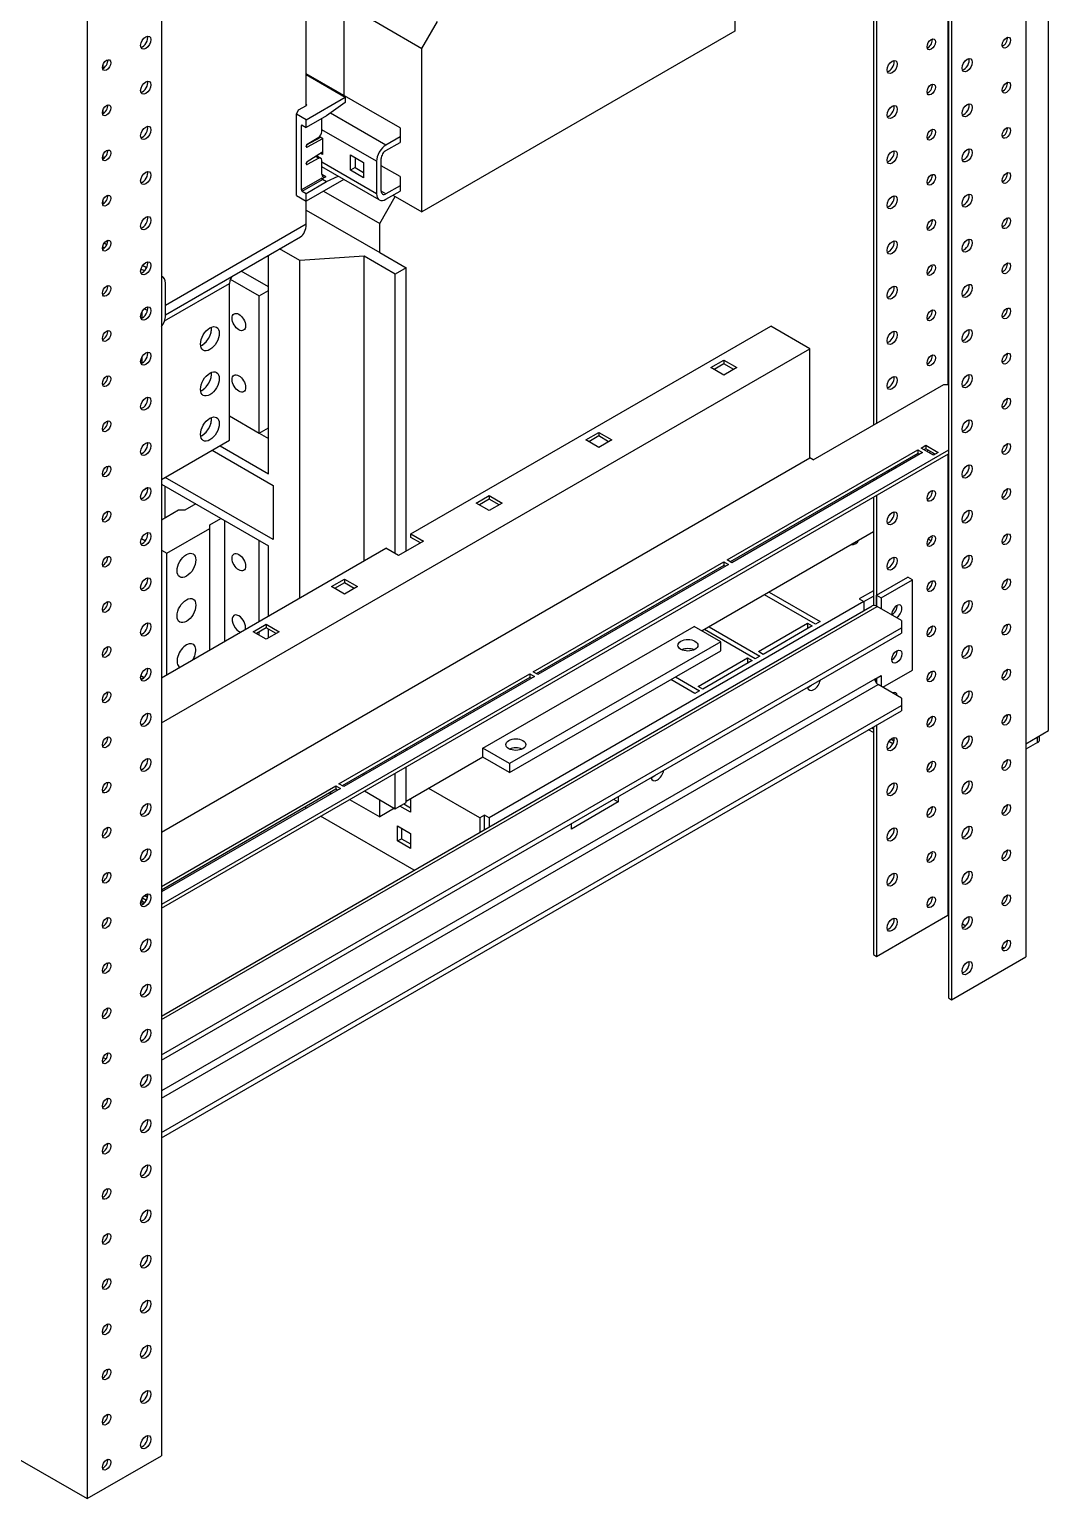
# Model space of a CAD drawing. Header units: millimetres. Extents: x -116965 to 323937, y 291661 to 566926.
# Drawn here: x -22321.3 to -22081.8, y 301809.7 to 302155.2 of the extents above; entities that cross this region are included whole.
import ezdxf

# ---------------------------------------------------------------- set-up
doc = ezdxf.new("R2010")
doc.units = ezdxf.units.MM
doc.layers.add('ALPHA', color=255, linetype='Continuous')

msp = doc.modelspace()

# ---------------------------------------------------------------- linework, layer by layer
at = {"layer": 'ALPHA'}
for p, q in [((-22087.165246, 302446.606149), (-22087.165246, 301937.112282)), ((-22105.366175, 302436.946994), (-22105.366175, 301927.453127)), ((-22104.630784, 302436.522416), (-22104.630784, 301927.028549)), ((-22105.550022, 302416.928131), (-22105.550022, 302071.703578)), ((-22122.280169, 302409.179578), (-22122.280169, 302062.575147)), ((-22123.01556, 302346.087254), (-22123.01556, 302062.150568)), ((-22290.317024, 302329.316415), (-22290.317024, 301819.822548)), ((-22307.782562, 302319.232682), (-22307.782562, 301809.738815)), ((-22256.305188, 302137.237227), (-22256.305188, 302256.819683)), ((-22081.833661, 301990.290704), (-22081.833661, 302242.06559)), ((-22155.556614, 302193.13295), (-22155.556614, 302154.708621)), ((-22247.480496, 302161.289583), (-22247.480496, 302139.636094)), ((-22247.480496, 302161.289583), (-22229.095719, 302150.675128)), ((-22229.095719, 302150.675128), (-22225.418764, 302157.043801)), ((-22155.556614, 302154.708621), (-22229.095719, 302112.250799)), ((-22229.095719, 302112.250799), (-22229.095719, 302150.675128)), ((-22304.105607, 302146.650043), (-22304.105607, 302145.93968)), ((-22234.243457, 302131.993686), (-22256.305188, 302144.731033)), ((-22256.305188, 302144.518743), (-22247.1128, 302139.211516)), ((-22258.554731, 302135.203062), (-22258.088511, 302136.207625)), ((-22258.088511, 302136.207625), (-22256.250034, 302137.26907)), ((-22256.305188, 302133.904288), (-22247.1128, 302139.211516)), ((-22247.1128, 302137.937781), (-22251.525146, 302134.854812)), ((-22247.1128, 302139.211516), (-22247.1128, 302137.937781)), ((-22304.105607, 302136.035587), (-22304.105607, 302135.325224)), ((-22258.554731, 302116.097042), (-22258.554731, 302135.203062)), ((-22256.305188, 302133.904288), (-22258.554731, 302135.203062)), ((-22251.525146, 302134.855343), (-22256.305188, 302132.095585)), ((-22256.305188, 302132.095585), (-22256.305188, 302133.904288)), ((-22252.628233, 302131.085337), (-22252.628233, 302134.218476)), ((-22251.525606, 302134.855078), (-22251.525146, 302134.854812)), ((-22251.525146, 302134.854812), (-22251.525146, 302134.855343)), ((-22237.552716, 302127.960193), (-22250.60641, 302135.496746)), ((-22257.408275, 302132.520163), (-22257.224427, 302132.626307)), ((-22257.408275, 302117.456128), (-22257.408275, 302132.520163)), ((-22257.224427, 302132.626307), (-22256.305188, 302132.095585)), ((-22256.203448, 302127.992408), (-22252.855225, 302129.78956)), ((-22252.444385, 302129.395604), (-22256.039107, 302127.466144)), ((-22256.039041, 302128.158551), (-22253.337959, 302129.826937)), ((-22254.162102, 302129.317886), (-22254.162102, 302129.088096)), ((-22253.179776, 302129.944711), (-22253.179776, 302129.615357)), ((-22253.157881, 302129.964298), (-22252.444385, 302129.552361)), ((-22239.758889, 302124.138989), (-22252.628233, 302131.569108)), ((-22252.444385, 302129.552361), (-22252.444385, 302125.731157)), ((-22234.243457, 302129.870795), (-22237.552716, 302127.960193)), ((-22234.243457, 302131.993686), (-22234.243457, 302129.870795)), ((-22234.243457, 302129.870795), (-22234.243457, 302128.59706)), ((-22256.305188, 302127.630759), (-22256.305188, 302127.686651)), ((-22256.039107, 302127.466144), (-22256.305018, 302127.619667)), ((-22256.044893, 302124.093875), (-22252.444385, 302126.406313)), ((-22254.466711, 302129.129738), (-22254.466711, 302128.924598)), ((-22252.444385, 302125.731157), (-22252.997971, 302126.05077)), ((-22237.552716, 302126.686458), (-22234.243457, 302128.59706)), ((-22304.105607, 302125.421132), (-22304.105607, 302124.710768)), ((-22256.305188, 302123.563374), (-22256.305188, 302123.625662)), ((-22256.039041, 302123.398795), (-22256.30502, 302123.552358)), ((-22253.337959, 302124.849349), (-22256.039041, 302123.398795)), ((-22254.14401, 302125.314723), (-22253.337959, 302124.849349)), ((-22253.879487, 302125.484614), (-22252.843624, 302124.886559)), ((-22252.628233, 302121.151004), (-22252.628233, 302124.41047)), ((-22239.758889, 302116.496581), (-22252.628233, 302123.9267)), ((-22239.112716, 302115.068316), (-22252.628233, 302122.871503)), ((-22245.91779, 302122.06917), (-22245.91779, 302125.678085)), ((-22245.91779, 302125.678085), (-22242.792378, 302123.873627)), ((-22244.814703, 302122.706037), (-22245.91779, 302122.06917)), ((-22244.814703, 302125.041218), (-22244.814703, 302122.706037)), ((-22244.814703, 302122.706037), (-22242.792378, 302121.538447)), ((-22242.792378, 302123.873627), (-22242.792378, 302120.264713)), ((-22239.758889, 302124.138989), (-22239.758889, 302116.496581)), ((-22238.655803, 302117.133448), (-22238.655803, 302124.775856)), ((-22234.243457, 302120.530074), (-22238.655803, 302123.077543)), ((-22252.628233, 302120.215886), (-22257.408275, 302117.456128)), ((-22257.224427, 302117.137694), (-22252.444385, 302119.897452)), ((-22247.475084, 302119.896331), (-22256.305188, 302114.798268)), ((-22256.305188, 302116.606971), (-22251.525146, 302119.36673)), ((-22251.64045, 302120.454543), (-22252.62219, 302121.021351)), ((-22251.64045, 302120.454543), (-22252.57161, 302120.029947)), ((-22252.457381, 302119.905487), (-22251.525146, 302119.367261)), ((-22252.444385, 302119.897452), (-22251.525146, 302119.36673)), ((-22251.525146, 302119.367261), (-22248.750276, 302120.632564)), ((-22251.525146, 302119.36673), (-22251.525146, 302119.367261)), ((-22242.792378, 302120.264713), (-22245.91779, 302122.06917)), ((-22234.243457, 302120.530074), (-22234.243457, 302118.407183)), ((-22258.554731, 302116.097042), (-22256.305188, 302114.798268)), ((-22257.224427, 302117.137694), (-22256.305188, 302116.606971)), ((-22256.305188, 302114.798268), (-22256.305188, 302116.606971)), ((-22252.260537, 302117.133448), (-22239.023498, 302109.49104)), ((-22239.023498, 302109.49104), (-22235.346543, 302115.859714)), ((-22237.552716, 302116.496581), (-22238.655803, 302117.133448)), ((-22234.243457, 302118.407183), (-22237.552716, 302116.496581)), ((-22237.552716, 302115.222846), (-22234.243457, 302117.133448)), ((-22235.898086, 302116.178147), (-22235.346543, 302115.859714)), ((-22235.346543, 302115.859714), (-22229.095719, 302112.250799)), ((-22234.243457, 302118.407183), (-22234.243457, 302117.133448)), ((-22304.105607, 302114.806676), (-22304.105607, 302114.096313)), ((-22256.305188, 302109.354186), (-22256.305188, 302114.798268)), ((-22256.305188, 302112.675377), (-22239.023498, 302102.697789)), ((-22256.305188, 302109.354186), (-22289.361016, 302090.269395)), ((-22239.023498, 302102.697789), (-22239.023498, 302109.49104)), ((-22302.930835, 302105.35668), (-22303.659742, 302105.024309)), ((-22289.361016, 302088.071069), (-22257.651382, 302106.378634)), ((-22303.662148, 302103.75795), (-22304.144601, 302104.036494)), ((-22303.120452, 302104.500398), (-22303.772469, 302104.876841)), ((-22265.129881, 302050.686956), (-22265.129881, 302102.060921)), ((-22257.77597, 302100.787187), (-22262.556012, 302103.546945)), ((-22242.700454, 302101.848632), (-22257.77597, 302100.787187)), ((-22242.700454, 302030.201057), (-22242.700454, 302101.848632)), ((-22235.346543, 302097.60285), (-22242.700454, 302101.848632)), ((-22239.023498, 302102.697789), (-22232.772674, 302099.088874)), ((-22294.309261, 302098.358059), (-22295.11271, 302098.82193)), ((-22293.783647, 302099.109791), (-22294.724498, 302099.652992)), ((-22265.129881, 302094.630802), (-22271.564553, 302098.345862)), ((-22257.77597, 302021.497204), (-22257.77597, 302100.787187)), ((-22232.772674, 302099.088874), (-22235.346543, 302097.60285)), ((-22232.772674, 302032.536237), (-22232.772674, 302099.088874)), ((-22290.007189, 302096.929452), (-22290.317024, 302097.108336)), ((-22289.58008, 302086.625596), (-22274.322269, 302095.434698)), ((-22289.361016, 302087.85878), (-22289.361016, 302095.501188)), ((-22274.322269, 302058.541654), (-22274.322269, 302095.434698)), ((-22274.15036, 302096.442153), (-22267.336054, 302092.507911)), ((-22235.346543, 302031.89937), (-22235.346543, 302097.60285)), ((-22267.336054, 302092.507911), (-22265.129881, 302093.781646)), ((-22267.336054, 302060.239966), (-22267.336054, 302092.507911)), ((-22294.913218, 302088.719254), (-22294.913218, 302087.323256)), ((-22293.591647, 302089.027601), (-22294.359542, 302089.470946)), ((-22231.669588, 302036.569731), (-22147.099617, 302085.396226)), ((-22137.907229, 302080.088998), (-22147.099617, 302085.396226)), ((-22294.913218, 302078.104798), (-22294.913218, 302076.7088)), ((-22290.317024, 301992.095162), (-22137.907229, 302080.088998)), ((-22137.907229, 302054.402016), (-22137.907229, 302080.088998)), ((-22161.182356, 302075.630927), (-22158.130483, 302077.392927)), ((-22158.130483, 302073.868927), (-22161.182356, 302075.630927)), ((-22158.130483, 302076.54377), (-22160.446964, 302075.206349)), ((-22158.130483, 302077.392927), (-22158.130483, 302076.54377)), ((-22158.130483, 302077.392927), (-22155.07861, 302075.630927)), ((-22155.814001, 302075.206349), (-22158.130483, 302076.54377)), ((-22155.07861, 302075.630927), (-22158.130483, 302073.868927)), ((-22137.171838, 302053.977438), (-22106.469261, 302071.703578)), ((-22106.469261, 302071.703578), (-22105.366175, 302071.703578)), ((-22274.322269, 302064.27346), (-22267.336054, 302060.239966)), ((-22267.336054, 302060.239966), (-22265.129881, 302061.513701)), ((-22267.336054, 302060.239966), (-22265.129881, 302058.966232)), ((-22190.597998, 302058.647798), (-22187.546125, 302060.409798)), ((-22187.546125, 302060.409798), (-22187.546125, 302059.560641)), ((-22187.546125, 302060.409798), (-22184.494252, 302058.647798)), ((-22290.317024, 302049.307077), (-22274.322269, 302058.541654)), ((-22276.528442, 302057.267919), (-22265.129881, 302050.686956)), ((-22187.546125, 302056.885798), (-22190.597998, 302058.647798)), ((-22187.546125, 302059.560641), (-22189.862607, 302058.22322)), ((-22185.229643, 302058.22322), (-22187.546125, 302059.560641)), ((-22184.494252, 302058.647798), (-22187.546125, 302056.885798)), ((-22111.800846, 302056.737196), (-22110.69776, 302057.374063)), ((-22108.859282, 302055.038883), (-22111.800846, 302056.737196)), ((-22110.69776, 302057.374063), (-22110.69776, 302056.524907)), ((-22110.69776, 302057.374063), (-22107.756196, 302055.675751)), ((-22105.366175, 302056.206473), (-22290.317024, 301949.42505)), ((-22290.317024, 301948.575894), (-22105.366175, 302055.357317)), ((-22290.317024, 301966.408179), (-22137.907229, 302054.402016)), ((-22278.36692, 302056.206473), (-22264.026794, 302047.927198)), ((-22157.395092, 302030.413346), (-22112.536237, 302056.312618)), ((-22112.536237, 302055.463461), (-22156.659701, 302029.988768)), ((-22111.433151, 302055.675751), (-22156.292005, 302029.776479)), ((-22137.171838, 302053.977438), (-22137.907229, 302054.402016)), ((-22112.536237, 302056.312618), (-22112.536237, 302055.463461)), ((-22112.536237, 302056.312618), (-22111.433151, 302055.675751)), ((-22112.168542, 302055.251172), (-22112.536237, 302055.463461)), ((-22110.69776, 302056.524907), (-22111.065455, 302056.312618)), ((-22108.491587, 302055.251172), (-22110.69776, 302056.524907)), ((-22107.756196, 302055.675751), (-22108.859282, 302055.038883)), ((-22105.550022, 302055.251172), (-22105.550022, 301946.877581)), ((-22264.026794, 302035.189851), (-22289.397786, 302049.8378)), ((-22122.280169, 302049.8378), (-22122.280169, 302049.413222)), ((-22294.453599, 302046.918825), (-22293.592335, 302047.416076)), ((-22290.317024, 302048.245632), (-22265.129881, 302033.703828)), ((-22289.397786, 302040.28479), (-22289.397786, 302047.714909)), ((-22264.026794, 302047.927198), (-22264.026794, 302035.189851)), ((-22123.01556, 302049.413222), (-22123.01556, 302048.988644)), ((-22282.227723, 302043.575271), (-22284.801591, 302042.089247)), ((-22216.336684, 302043.78756), (-22213.284812, 302045.54956)), ((-22213.284812, 302042.025561), (-22216.336684, 302043.78756)), ((-22213.284812, 302044.700403), (-22215.601293, 302043.362982)), ((-22213.284812, 302045.54956), (-22213.284812, 302044.700403)), ((-22213.284812, 302045.54956), (-22210.232939, 302043.78756)), ((-22210.96833, 302043.362982), (-22213.284812, 302044.700403)), ((-22210.232939, 302043.78756), (-22213.284812, 302042.025561)), ((-22123.01556, 302045.16744), (-22123.01556, 302019.689204)), ((-22122.280169, 302045.592018), (-22122.280169, 302019.574771)), ((-22286.272374, 302042.089247), (-22290.317024, 302039.754067)), ((-22284.801591, 302042.089247), (-22286.272374, 302042.089247)), ((-22278.918463, 302038.692622), (-22276.344594, 302040.178645)), ((-22275.425356, 302011.307326), (-22275.425356, 302039.647923)), ((-22289.03009, 302032.005515), (-22278.918463, 302037.843465)), ((-22278.918463, 302037.843465), (-22278.918463, 302038.692622)), ((-22278.918463, 302009.29058), (-22278.918463, 302037.843465)), ((-22231.669588, 302035.720574), (-22231.669588, 302036.569731)), ((-22231.669588, 302036.569731), (-22228.728024, 302034.871418)), ((-22123.01556, 302036.994309), (-22163.27822, 302013.748651)), ((-22295.002585, 302035.453736), (-22294.088461, 302034.925966)), ((-22290.317024, 302002.709617), (-22237.552716, 302033.173105)), ((-22290.317024, 302032.748527), (-22289.03009, 302032.005515)), ((-22267.336054, 302015.977687), (-22267.336054, 302034.977562)), ((-22265.129881, 302017.251421), (-22265.129881, 302033.703828)), ((-22234.611152, 302031.474792), (-22237.552716, 302033.173105)), ((-22228.728024, 302034.871418), (-22234.611152, 302031.474792)), ((-22229.463415, 302034.446839), (-22231.669588, 302035.720574)), ((-22109.444216, 302034.890696), (-22110.112825, 302035.276718)), ((-22289.03009, 302003.452629), (-22289.03009, 302032.005515)), ((-22202.989337, 302004.089497), (-22158.130483, 302029.988768)), ((-22158.130483, 302029.139612), (-22202.253946, 302003.664918)), ((-22157.027396, 302029.351901), (-22201.88625, 302003.452629)), ((-22158.130483, 302029.988768), (-22158.130483, 302029.139612)), ((-22158.130483, 302029.988768), (-22157.027396, 302029.351901)), ((-22157.762787, 302028.927323), (-22158.130483, 302029.139612)), ((-22156.292005, 302029.776479), (-22157.395092, 302030.413346)), ((-22250.348521, 302024.150818), (-22247.296648, 302025.912817)), ((-22247.296648, 302025.912817), (-22247.296648, 302025.063661)), ((-22247.296648, 302025.912817), (-22244.244775, 302024.150818)), ((-22122.280169, 302022.134071), (-22114.926258, 302026.379853)), ((-22121.177082, 302021.497204), (-22113.823172, 302025.742986)), ((-22113.823172, 302025.742986), (-22114.926258, 302026.379853)), ((-22113.823172, 302004.514075), (-22113.823172, 302025.742986)), ((-22247.296648, 302022.388818), (-22250.348521, 302024.150818)), ((-22247.296648, 302025.063661), (-22249.61313, 302023.726239)), ((-22244.980166, 302023.726239), (-22247.296648, 302025.063661)), ((-22244.244775, 302024.150818), (-22247.296648, 302022.388818)), ((-22136.620294, 302015.340819), (-22148.570399, 302022.240216)), ((-22147.467312, 302022.877083), (-22135.517208, 302015.977687)), ((-22123.01556, 302023.195517), (-22126.32482, 302021.284915)), ((-22290.317024, 301923.149586), (-22123.266321, 302019.596355)), ((-22290.317024, 301922.358189), (-22122.096321, 302019.480457)), ((-22125.221733, 302020.648047), (-22213.284812, 301969.804805)), ((-22126.32482, 302021.284915), (-22125.221733, 302020.648047)), ((-22125.221733, 302020.648047), (-22123.01556, 302021.921782)), ((-22125.221733, 302020.648047), (-22125.221733, 302018.467397)), ((-22122.280169, 302019.574771), (-22122.280169, 302022.134071)), ((-22122.280169, 302022.134071), (-22121.177082, 302021.497204)), ((-22116.39704, 302016.189976), (-22122.096321, 302019.480457)), ((-22121.177082, 302021.497204), (-22121.177082, 302018.949734)), ((-22268.733297, 302013.536362), (-22265.681424, 302015.298362)), ((-22265.681424, 302015.298362), (-22265.681424, 302014.449205)), ((-22265.681424, 302015.298362), (-22262.629551, 302013.536362)), ((-22150.041181, 302008.866002), (-22138.458772, 302015.553109)), ((-22138.458772, 302015.553109), (-22138.458772, 302014.279374)), ((-22138.458772, 302015.553109), (-22137.355685, 302014.916241)), ((-22135.517208, 302015.977687), (-22136.620294, 302015.340819)), ((-22116.39704, 302016.189976), (-22116.39704, 302014.491663)), ((-22290.317024, 301914.078913), (-22116.39704, 302014.491663)), ((-22290.317024, 301912.805179), (-22116.39704, 302013.217928)), ((-22265.681424, 302011.774362), (-22268.733297, 302013.536362)), ((-22265.681424, 302014.449205), (-22267.997906, 302013.111784)), ((-22267.336054, 302012.729663), (-22267.336054, 302013.493904)), ((-22263.364942, 302013.111784), (-22265.681424, 302014.449205)), ((-22262.629551, 302013.536362), (-22265.681424, 302011.774362)), ((-22265.129881, 302012.092796), (-22265.129881, 302014.130771)), ((-22214.755594, 301986.151067), (-22165.116698, 302014.810097)), ((-22158.865874, 302011.201182), (-22165.116698, 302014.810097)), ((-22150.776572, 302007.167689), (-22162.726677, 302014.067085)), ((-22161.62359, 302014.703952), (-22149.673486, 302007.804556)), ((-22137.355685, 302014.916241), (-22148.938095, 302008.229134)), ((-22116.39704, 302014.491663), (-22116.39704, 302013.217928)), ((-22158.865874, 302011.201182), (-22208.50477, 301982.542152)), ((-22208.50477, 301980.419261), (-22158.865874, 302009.078291)), ((-22158.865874, 302009.078291), (-22158.865874, 302011.201182)), ((-22148.938095, 302008.229134), (-22150.041181, 302008.866002)), ((-22164.197459, 302000.692871), (-22152.61505, 302007.379978)), ((-22151.511963, 302006.74311), (-22163.094372, 302000.056003)), ((-22152.61505, 302007.379978), (-22152.61505, 302006.106243)), ((-22152.61505, 302007.379978), (-22151.511963, 302006.74311)), ((-22149.673486, 302007.804556), (-22150.776572, 302007.167689)), ((-22295.131015, 302002.371583), (-22294.361675, 302002.815762)), ((-22295.122481, 302003.255013), (-22294.336261, 302002.801089)), ((-22295.097066, 302002.391184), (-22295.048559, 302002.363178)), ((-22122.647864, 302002.391184), (-22290.317024, 301905.587349)), ((-22248.583582, 301977.765647), (-22203.724728, 302003.664918)), ((-22203.724728, 302002.815762), (-22247.848191, 301977.341069)), ((-22202.621641, 302003.028051), (-22247.480496, 301977.128779)), ((-22203.724728, 302003.664918), (-22203.724728, 302002.815762)), ((-22203.724728, 302003.664918), (-22202.621641, 302003.028051)), ((-22203.357032, 302002.603473), (-22203.724728, 302002.815762)), ((-22201.88625, 302003.452629), (-22202.989337, 302004.089497)), ((-22164.93285, 301998.994558), (-22170.632131, 302002.285039)), ((-22169.529044, 302002.921906), (-22163.829763, 301999.631425)), ((-22122.647864, 302002.391184), (-22121.177082, 302003.24034)), ((-22122.280169, 302001.443503), (-22122.280169, 302002.603473)), ((-22122.280169, 302002.603473), (-22122.280169, 302001.443503)), ((-22121.177082, 302003.24034), (-22121.177082, 302000.692871)), ((-22120.809387, 302000.480582), (-22113.823172, 302004.514075)), ((-22302.931523, 301999.059712), (-22303.257365, 301999.247837)), ((-22290.317024, 301903.889036), (-22121.912473, 302001.117449)), ((-22163.829763, 301999.631425), (-22164.93285, 301998.994558)), ((-22163.094372, 302000.056003), (-22164.197459, 302000.692871)), ((-22116.39704, 301997.933112), (-22121.912473, 302001.117449)), ((-22290.317024, 301895.82205), (-22116.39704, 301996.234799)), ((-22290.317024, 301894.548315), (-22116.39704, 301994.961065)), ((-22116.39704, 301997.933112), (-22116.39704, 301996.234799)), ((-22116.39704, 301996.234799), (-22116.39704, 301994.961065)), ((-22123.01556, 301991.139861), (-22123.01556, 301937.643005)), ((-22122.280169, 301991.564439), (-22122.280169, 301937.218427)), ((-22110.172791, 301992.641227), (-22110.198705, 301992.656189)), ((-22123.01556, 301989.866126), (-22124.118646, 301990.502993)), ((-22123.01556, 301990.715283), (-22123.383255, 301990.927572)), ((-22123.383255, 301990.927572), (-22123.01556, 301990.715283)), ((-22118.406696, 301987.205197), (-22119.351275, 301987.75055)), ((-22118.169919, 301987.91765), (-22118.85266, 301988.311831)), ((-22118.85266, 301988.311831), (-22118.169919, 301987.91765)), ((-22087.165246, 301987.212512), (-22081.833661, 301990.290704)), ((-22084.40753, 301987.530946), (-22084.40753, 301988.804681)), ((-22083.950616, 301988.167813), (-22083.950616, 301989.06848)), ((-22235.346543, 301984.13432), (-22235.346543, 301984.558898)), ((-22232.772674, 301985.620344), (-22232.772674, 301986.044922)), ((-22214.755594, 301984.028176), (-22214.755594, 301986.151067)), ((-22208.50477, 301982.542152), (-22214.755594, 301986.151067)), ((-22084.40753, 301987.530946), (-22087.165246, 301985.938778)), ((-22214.755594, 301984.028176), (-22232.772674, 301973.626009)), ((-22232.772674, 301973.41372), (-22232.772674, 301981.79914)), ((-22208.50477, 301980.419261), (-22214.755594, 301984.028176)), ((-22208.50477, 301982.542152), (-22208.50477, 301980.419261)), ((-22290.317024, 301953.670833), (-22249.318973, 301977.341069)), ((-22249.318973, 301977.341069), (-22249.318973, 301976.491912)), ((-22249.318973, 301977.341069), (-22248.215887, 301976.704201)), ((-22247.480496, 301977.128779), (-22248.583582, 301977.765647)), ((-22242.700454, 301979.888538), (-22242.700454, 301980.313116)), ((-22235.346543, 301971.927696), (-22235.346543, 301980.313116)), ((-22248.215887, 301976.704201), (-22290.317024, 301952.397098)), ((-22249.318973, 301976.491912), (-22290.317024, 301952.821676)), ((-22250.866359, 301975.598529), (-22250.02883, 301975.657498)), ((-22248.951278, 301976.279623), (-22249.318973, 301976.491912)), ((-22246.101637, 301974.10366), (-22239.023498, 301970.017094)), ((-22242.60853, 301976.120406), (-22235.346543, 301971.927696)), ((-22239.023498, 301970.017094), (-22239.023498, 301974.050587)), ((-22231.798281, 301974.188575), (-22231.798281, 301971.089154)), ((-22215.490985, 301969.804805), (-22227.441089, 301976.704201)), ((-22184.053017, 301974.156732), (-22182.949931, 301973.519865)), ((-22182.949931, 301974.793599), (-22182.949931, 301973.519865)), ((-22256.213264, 301972.086913), (-22256.58096, 301972.299202)), ((-22235.530391, 301972.033841), (-22239.023498, 301970.017094)), ((-22235.346543, 301971.927696), (-22232.772674, 301973.41372)), ((-22231.798281, 301971.089154), (-22234.298611, 301972.53272)), ((-22233.379372, 301973.063443), (-22231.798281, 301972.1506)), ((-22214.387898, 301970.441672), (-22215.490985, 301969.804805)), ((-22214.387898, 301969.167938), (-22214.387898, 301970.441672)), ((-22213.284812, 301969.804805), (-22214.387898, 301970.441672)), ((-22182.949931, 301973.519865), (-22193.980796, 301967.151191)), ((-22230.884176, 301957.463157), (-22252.904005, 301970.176311)), ((-22234.850154, 301964.359589), (-22234.850154, 301967.883589)), ((-22234.850154, 301967.883589), (-22231.798281, 301966.121589)), ((-22233.930915, 301967.352866), (-22233.930915, 301964.890312)), ((-22215.490985, 301969.804805), (-22215.490985, 301966.35042)), ((-22214.387898, 301966.987287), (-22214.387898, 301969.167938)), ((-22213.284812, 301969.804805), (-22213.284812, 301967.624155)), ((-22193.980796, 301967.151191), (-22193.980796, 301968.424926)), ((-22234.850154, 301964.359589), (-22233.930915, 301964.890312)), ((-22231.798281, 301962.59759), (-22234.850154, 301964.359589)), ((-22233.930915, 301964.890312), (-22231.798281, 301963.659035)), ((-22231.798281, 301966.121589), (-22231.798281, 301962.59759)), ((-22294.55789, 301949.538335), (-22295.176623, 301949.895561)), ((-22294.913218, 301950.168062), (-22295.156735, 301950.027468)), ((-22294.913218, 301950.731332), (-22294.913218, 301950.168062)), ((-22294.269751, 301949.796556), (-22294.913218, 301950.168062)), ((-22294.791767, 301950.947099), (-22293.83966, 301950.397399)), ((-22294.177827, 301951.441797), (-22293.566615, 301951.79468)), ((-22293.578887, 301951.095999), (-22294.177827, 301951.441797)), ((-22122.280169, 301937.218427), (-22105.550022, 301946.877581)), ((-22105.550022, 301946.877581), (-22105.366175, 301946.771437)), ((-22102.082329, 301944.875508), (-22101.296109, 301944.421583)), ((-22092.727136, 301939.474284), (-22092.266527, 301939.208351)), ((-22123.01556, 301937.643005), (-22122.280169, 301937.218427)), ((-22104.630784, 301927.028549), (-22087.165246, 301937.112282)), ((-22105.366175, 301927.453127), (-22104.630784, 301927.028549)), ((-22303.974247, 301913.47235), (-22303.317727, 301913.093308)), ((-22326.167338, 301820.353271), (-22307.782562, 301809.738815)), ((-22307.782562, 301809.738815), (-22290.317024, 301819.822548))]:
    msp.add_line(p, q, dxfattribs=at)
for centre, major_axis, start_param, end_param in [((-22293.99398, 302152.055007), (0.845, 1.463583), 2.3561944902, 8.6393797974), ((-22294.729371, 302152.479585), (0.845, 1.463583), 3.5917893435, 5.8329886172), ((-22091.76144, 302152.055007), (0.702, 1.2159), 2.3561944902, 8.6393797974), ((-22109.410825, 302151.630429), (0.702, 1.2159), 2.3561944902, 8.6393797974), ((-22110.146216, 302152.055007), (0.702, 1.2159), 3.692878252, 3.926990817), ((-22110.146216, 302152.055007), (0.702, 1.2159), 3.926990817, 5.7318997087), ((-22092.496831, 302152.479585), (0.702, 1.2159), 3.692878252, 5.7318997087), ((-22303.186368, 302146.747779), (0.702, 1.2159), 2.3561944902, 8.6393797974), ((-22303.921759, 302147.172357), (0.702, 1.2159), 3.692878252, 5.7318997087), ((-22118.603214, 302146.323201), (0.845, 1.463583), 2.3561944902, 8.6393797974), ((-22119.338605, 302146.747779), (0.845, 1.463583), 3.926990817, 5.8329886172), ((-22100.953828, 302146.747779), (0.845, 1.463583), 2.3561944902, 8.6393797974), ((-22101.689219, 302147.172357), (0.845, 1.463583), 3.5917893435, 5.8329886172), ((-22293.99398, 302141.440551), (0.845, 1.463583), 2.3561944902, 8.6393797974), ((-22119.338605, 302146.747779), (0.845, 1.463583), 3.5917893435, 3.926990817), ((-22294.729371, 302141.86513), (0.845, 1.463583), 3.5917893435, 5.8329886172), ((-22109.410825, 302141.015973), (0.702, 1.2159), 2.3561944902, 8.6393797974), ((-22110.146216, 302141.440551), (0.702, 1.2159), 3.692878252, 3.926990817), ((-22110.146216, 302141.440551), (0.702, 1.2159), 3.926990817, 5.7318997087), ((-22091.76144, 302141.440551), (0.702, 1.2159), 2.3561944902, 8.6393797974), ((-22092.496831, 302141.86513), (0.702, 1.2159), 3.692878252, 5.7318997087), ((-22303.186368, 302136.133324), (0.702, 1.2159), 2.3561944902, 8.6393797974), ((-22303.921759, 302136.557902), (0.702, 1.2159), 3.692878252, 5.7318997087), ((-22256.433882, 302137.375215), (-0.26, 0), 2.3561944902, 4.1945832121), ((-22118.603214, 302135.708745), (0.845, 1.463583), 2.3561944902, 8.6393797974), ((-22119.338605, 302136.133324), (0.845, 1.463583), 3.926990817, 5.8329886172), ((-22100.953828, 302136.133324), (0.845, 1.463583), 2.3561944902, 8.6393797974), ((-22101.689219, 302136.557902), (0.845, 1.463583), 3.5917893435, 5.8329886172), ((-22119.338605, 302136.133324), (0.845, 1.463583), 3.5917893435, 3.926990817), ((-22293.99398, 302130.826096), (0.845, 1.463583), 2.3561944902, 8.6393797974), ((-22294.729371, 302131.250674), (0.845, 1.463583), 3.5917893435, 5.8329886172), ((-22257.224427, 302132.414018), (-0.13, 0.225167), 5.4977871438, 7.0685834706), ((-22253.363624, 302130.660759), (0.52, 0.900666), 3.961897402, 5.4977871438), ((-22109.410825, 302130.401518), (0.702, 1.2159), 2.3561944902, 8.6393797974), ((-22110.146216, 302130.826096), (0.702, 1.2159), 3.692878252, 3.926990817), ((-22110.146216, 302130.826096), (0.702, 1.2159), 3.926990817, 5.7318997087), ((-22091.76144, 302130.826096), (0.702, 1.2159), 2.3561944902, 8.6393797974), ((-22092.496831, 302131.250674), (0.702, 1.2159), 3.692878252, 5.7318997087), ((-22303.186368, 302125.518868), (0.702, 1.2159), 2.3561944902, 8.6393797974), ((-22303.921759, 302125.943446), (0.702, 1.2159), 3.692878252, 5.7318997087), ((-22256.029417, 302127.845868), (0.195, 0.33775), 0.8203047484, 2.3561944902), ((-22256.029417, 302127.789976), (0.195, 0.33775), 2.3561944902, 3.891842637), ((-22237.552716, 302125.412724), (1.56, 2.701999), 0.7853981634, 2.3561944902), ((-22237.552716, 302125.412724), (0.78, 1.351), 0.7853981634, 2.3561944902), ((-22118.603214, 302125.09429), (0.845, 1.463583), 2.3561944902, 8.6393797974), ((-22119.338605, 302125.518868), (0.845, 1.463583), 3.926990817, 5.8329886172), ((-22100.953828, 302125.518868), (0.845, 1.463583), 2.3561944902, 8.6393797974), ((-22101.689219, 302125.943446), (0.845, 1.463583), 3.5917893435, 5.8329886172), ((-22256.029417, 302123.784879), (0.195, 0.33775), 0.8415466072, 2.3561944902), ((-22256.029417, 302123.722591), (0.195, 0.33775), 2.3561944902, 3.8920842319), ((-22253.363624, 302123.985892), (0.52, 0.900666), 5.4977871438, 7.0336768855), ((-22119.338605, 302125.518868), (0.845, 1.463583), 3.5917893435, 3.926990817), ((-22293.99398, 302120.21164), (0.845, 1.463583), 2.3561944902, 8.6393797974), ((-22294.729371, 302120.636219), (0.845, 1.463583), 3.5917893435, 5.8329886172), ((-22251.525146, 302121.787871), (0.78, 1.351), 2.3561944902, 3.8222710619), ((-22252.444385, 302120.109742), (-0.13, 0.225167), 0.7853981634, 2.2854457784), ((-22252.444385, 302120.109742), (-0.13, 0.225167), 2.2854457784, 2.3561944902), ((-22109.410825, 302119.787062), (0.702, 1.2159), 2.3561944902, 8.6393797974), ((-22110.146216, 302120.21164), (0.702, 1.2159), 3.692878252, 3.926990817), ((-22110.146216, 302120.21164), (0.702, 1.2159), 3.926990817, 5.7318997087), ((-22091.76144, 302120.21164), (0.702, 1.2159), 2.3561944902, 8.6393797974), ((-22092.496831, 302120.636219), (0.702, 1.2159), 3.692878252, 5.7318997087), ((-22303.186368, 302114.904413), (0.702, 1.2159), 2.3561944902, 8.6393797974), ((-22303.921759, 302115.328991), (0.702, 1.2159), 3.692878252, 5.7318997087), ((-22257.224427, 302117.349983), (-0.13, 0.225167), 0.7853981634, 2.3561944902), ((-22237.552716, 302117.770316), (1.56, 2.701999), 2.3561944902, 3.926990817), ((-22237.552716, 302117.770316), (0.78, 1.351), 2.3561944902, 3.926990817), ((-22118.603214, 302114.479834), (0.845, 1.463583), 2.3561944902, 8.6393797974), ((-22119.338605, 302114.904413), (0.845, 1.463583), 3.926990817, 5.8329886172), ((-22100.953828, 302114.904413), (0.845, 1.463583), 2.3561944902, 8.6393797974), ((-22101.689219, 302115.328991), (0.845, 1.463583), 3.5917893435, 5.8329886172), ((-22119.338605, 302114.904413), (0.845, 1.463583), 3.5917893435, 3.926990817), ((-22293.99398, 302109.597185), (0.845, 1.463583), 2.3561944902, 8.6393797974), ((-22294.729371, 302110.021763), (0.845, 1.463583), 3.5917893435, 5.8329886172), ((-22260.901382, 302112.0078), (-3.25, 5.629165), 3.1415926536, 3.926990817), ((-22109.410825, 302109.172607), (0.702, 1.2159), 2.3561944902, 8.6393797974), ((-22110.146216, 302109.597185), (0.702, 1.2159), 3.926990817, 5.7318997087), ((-22091.76144, 302109.597185), (0.702, 1.2159), 2.3561944902, 8.6393797974), ((-22092.496831, 302110.021763), (0.702, 1.2159), 3.692878252, 5.7318997087), ((-22303.186368, 302104.289957), (0.702, 1.2159), 2.3561944902, 8.6393797974), ((-22303.921759, 302104.714535), (0.702, 1.2159), 3.692878252, 5.7318997087), ((-22118.603214, 302103.865379), (0.845, 1.463583), 2.3561944902, 8.6393797974), ((-22119.338605, 302104.289957), (0.845, 1.463583), 3.926990817, 5.8329886172), ((-22110.146216, 302109.597185), (0.702, 1.2159), 3.692878252, 3.926990817), ((-22100.953828, 302104.289957), (0.845, 1.463583), 2.3561944902, 8.6393797974), ((-22101.689219, 302104.714535), (0.845, 1.463583), 3.5917893435, 5.8329886172), ((-22119.338605, 302104.289957), (0.845, 1.463583), 3.5917893435, 3.926990817), ((-22293.99398, 302098.982729), (0.845, 1.463583), 2.3561944902, 8.6393797974), ((-22294.729371, 302099.407307), (0.845, 1.463583), 3.5917893435, 5.8329886172), ((-22109.410825, 302098.558151), (0.702, 1.2159), 2.3561944902, 8.6393797974), ((-22110.146216, 302098.982729), (0.702, 1.2159), 3.926990817, 5.7318997087), ((-22091.76144, 302098.982729), (0.702, 1.2159), 2.3561944902, 8.6393797974), ((-22092.496831, 302099.407307), (0.702, 1.2159), 3.692878252, 5.7318997087), ((-22303.186368, 302093.675501), (0.702, 1.2159), 2.3561944902, 8.6393797974), ((-22303.921759, 302094.10008), (0.702, 1.2159), 3.692878252, 5.7318997087), ((-22291.567189, 302094.227453), (1.56, 2.701999), 5.4977871438, 6.4661288372), ((-22271.564553, 302093.84253), (-1.95, 3.377499), 0, 0.7853981634), ((-22118.603214, 302093.250923), (0.845, 1.463583), 2.3561944902, 8.6393797974), ((-22119.338605, 302093.675501), (0.845, 1.463583), 3.926990817, 5.8329886172), ((-22110.146216, 302098.982729), (0.702, 1.2159), 3.692878252, 3.926990817), ((-22100.953828, 302093.675501), (0.845, 1.463583), 2.3561944902, 8.6393797974), ((-22101.689219, 302094.10008), (0.845, 1.463583), 3.5917893435, 5.8329886172), ((-22119.338605, 302093.675501), (0.845, 1.463583), 3.5917893435, 3.926990817), ((-22293.99398, 302088.368274), (0.845, 1.463583), 2.3561944902, 8.6393797974), ((-22294.729371, 302088.792852), (0.845, 1.463583), 3.5917893435, 5.8329886172), ((-22291.567189, 302086.585045), (1.56, 2.701999), 4.5294454504, 5.4977871438), ((-22272.116096, 302086.351527), (-1.118, 1.936433), 0.7853981634, 7.0685834706), ((-22109.410825, 302087.943695), (0.702, 1.2159), 2.3561944902, 8.6393797974), ((-22110.146216, 302088.368274), (0.702, 1.2159), 3.926990817, 5.7318997087), ((-22091.76144, 302088.368274), (0.702, 1.2159), 2.3561944902, 8.6393797974), ((-22092.496831, 302088.792852), (0.702, 1.2159), 3.692878252, 5.7318997087), ((-22303.186368, 302083.061046), (0.702, 1.2159), 2.3561944902, 8.6393797974), ((-22278.918463, 302082.424179), (1.56, 2.701999), 2.3561944902, 8.6393797974), ((-22280.756941, 302083.485624), (1.56, 2.701999), 3.7717298997, 5.6530480611), ((-22280.756941, 302083.485624), (1.56, 2.701999), 3.926990817, 5.6530480611), ((-22110.146216, 302088.368274), (0.702, 1.2159), 3.692878252, 3.926990817), ((-22100.953828, 302083.061046), (0.845, 1.463583), 2.3561944902, 8.6393797974), ((-22101.689219, 302083.485624), (0.845, 1.463583), 3.5917893435, 5.8329886172), ((-22303.921759, 302083.485624), (0.702, 1.2159), 3.692878252, 5.7318997087), ((-22280.756941, 302083.485624), (1.56, 2.701999), 3.7717298997, 3.926990817), ((-22118.603214, 302082.636468), (0.845, 1.463583), 2.3561944902, 8.6393797974), ((-22119.338605, 302083.061046), (0.845, 1.463583), 3.5917893435, 3.926990817), ((-22119.338605, 302083.061046), (0.845, 1.463583), 3.926990817, 5.8329886172), ((-22293.99398, 302077.753818), (0.845, 1.463583), 2.3561944902, 8.6393797974), ((-22294.729371, 302078.178396), (0.845, 1.463583), 3.5917893435, 5.8329886172), ((-22109.410825, 302077.32924), (0.702, 1.2159), 2.3561944902, 8.6393797974), ((-22110.146216, 302077.753818), (0.702, 1.2159), 3.926990817, 5.7318997087), ((-22091.76144, 302077.753818), (0.702, 1.2159), 2.3561944902, 8.6393797974), ((-22092.496831, 302078.178396), (0.702, 1.2159), 3.692878252, 5.7318997087), ((-22278.918463, 302071.809723), (1.56, 2.701999), 2.3561944902, 8.6393797974), ((-22280.756941, 302072.871169), (1.56, 2.701999), 3.7717298997, 5.6530480611), ((-22280.756941, 302072.871169), (1.56, 2.701999), 3.926990817, 5.6530480611), ((-22272.116096, 302071.915868), (-1.118, 1.936433), 0.7853981634, 7.0685834706), ((-22110.146216, 302077.753818), (0.702, 1.2159), 3.692878252, 3.926990817), ((-22100.953828, 302072.44659), (0.845, 1.463583), 2.3561944902, 8.6393797974), ((-22303.186368, 302072.44659), (0.702, 1.2159), 2.3561944902, 8.6393797974), ((-22303.921759, 302072.871169), (0.702, 1.2159), 3.692878252, 5.7318997087), ((-22118.603214, 302072.022012), (0.845, 1.463583), 2.3561944902, 8.6393797974), ((-22119.338605, 302072.44659), (0.845, 1.463583), 3.5917893435, 3.926990817), ((-22119.338605, 302072.44659), (0.845, 1.463583), 3.926990817, 5.8329886172), ((-22101.689219, 302072.871169), (0.845, 1.463583), 3.5917893435, 5.8329886172), ((-22293.99398, 302067.139363), (0.845, 1.463583), 2.3561944902, 8.6393797974), ((-22294.729371, 302067.563941), (0.845, 1.463583), 3.5917893435, 5.8329886172), ((-22280.756941, 302072.871169), (1.56, 2.701999), 3.7717298997, 3.926990817), ((-22091.76144, 302067.139363), (0.702, 1.2159), 2.3561944902, 8.6393797974), ((-22092.496831, 302067.563941), (0.702, 1.2159), 3.692878252, 5.7318997087), ((-22278.918463, 302061.195267), (1.56, 2.701999), 2.3561944902, 8.6393797974), ((-22280.756941, 302062.256713), (1.56, 2.701999), 3.7717298997, 5.6530480611), ((-22280.756941, 302062.256713), (1.56, 2.701999), 3.926990817, 5.6530480611), ((-22303.186368, 302061.832135), (0.702, 1.2159), 2.3561944902, 8.6393797974), ((-22303.921759, 302062.256713), (0.702, 1.2159), 3.692878252, 5.7318997087), ((-22100.953828, 302061.832135), (0.845, 1.463583), 2.3561944902, 8.6393797974), ((-22101.689219, 302062.256713), (0.845, 1.463583), 3.5917893435, 5.8329886172), ((-22293.99398, 302056.524907), (0.845, 1.463583), 2.3561944902, 8.6393797974), ((-22294.729371, 302056.949485), (0.845, 1.463583), 3.5917893435, 5.8329886172), ((-22280.756941, 302062.256713), (1.56, 2.701999), 3.7717298997, 3.926990817), ((-22091.76144, 302056.524907), (0.702, 1.2159), 2.3561944902, 8.6393797974), ((-22092.496831, 302056.949485), (0.702, 1.2159), 3.692878252, 5.7318997087), ((-22109.410825, 302056.100329), (0.702, 1.2159), 1.7685003004, 2.0468890793), ((-22110.146216, 302056.524907), (0.702, 1.2159), 4.2362962279, 4.5146850068), ((-22109.410825, 302056.100329), (0.702, 1.2159), 4.2362962279, 4.5146850068), ((-22303.186368, 302051.217679), (0.702, 1.2159), 2.3561944902, 8.6393797974), ((-22303.921759, 302051.642257), (0.702, 1.2159), 3.692878252, 5.7318997087), ((-22118.603214, 302050.793101), (0.845, 1.463583), 1.3474679664, 1.7875841899), ((-22119.338605, 302051.217679), (0.845, 1.463583), 5.4207880031, 5.730655322), ((-22118.603214, 302050.793101), (0.845, 1.463583), 6.066397444, 6.5065136676), ((-22100.953828, 302051.217679), (0.845, 1.463583), 2.3561944902, 8.6393797974), ((-22101.689219, 302051.642257), (0.845, 1.463583), 3.5917893435, 5.8329886172), ((-22293.99398, 302045.910451), (0.845, 1.463583), 2.3561944902, 8.6393797974), ((-22294.729371, 302046.33503), (0.845, 1.463583), 3.5917893435, 5.8329886172), ((-22109.410825, 302045.485873), (0.702, 1.2159), 2.3561944902, 8.6393797974), ((-22110.146216, 302045.910451), (0.702, 1.2159), 3.926990817, 5.7318997087), ((-22091.76144, 302045.910451), (0.702, 1.2159), 2.3561944902, 8.6393797974), ((-22092.496831, 302046.33503), (0.702, 1.2159), 3.692878252, 5.7318997087), ((-22110.146216, 302045.910451), (0.702, 1.2159), 3.692878252, 3.926990817), ((-22303.186368, 302040.603224), (0.702, 1.2159), 2.3561944902, 8.6393797974), ((-22303.921759, 302041.027802), (0.702, 1.2159), 3.692878252, 5.7318997087), ((-22118.603214, 302040.178645), (0.845, 1.463583), 2.3561944902, 8.6393797974), ((-22119.338605, 302040.603224), (0.845, 1.463583), 3.926990817, 5.8329886172), ((-22100.953828, 302040.603224), (0.845, 1.463583), 2.3561944902, 8.6393797974), ((-22101.689219, 302041.027802), (0.845, 1.463583), 3.5917893435, 5.8329886172), ((-22293.99398, 302035.295996), (0.845, 1.463583), 2.3561944902, 8.6393797974), ((-22294.729371, 302035.720574), (0.845, 1.463583), 3.5917893435, 5.8329886172), ((-22119.338605, 302040.603224), (0.845, 1.463583), 3.5917893435, 3.926990817), ((-22109.410825, 302034.871418), (0.702, 1.2159), 2.3561944902, 8.6393797974), ((-22110.146216, 302035.295996), (0.702, 1.2159), 3.926990817, 5.7318997087), ((-22091.76144, 302035.295996), (0.702, 1.2159), 2.3561944902, 8.6393797974), ((-22092.496831, 302035.720574), (0.702, 1.2159), 3.692878252, 5.7318997087), ((-22128.714841, 302035.189851), (-2.21, 0), 1.7530030846, 2.9593858958), ((-22128.714841, 302033.916117), (-2.21, 0), 3.6641919759, 3.809070665), ((-22110.146216, 302035.295996), (0.702, 1.2159), 3.692878252, 3.926990817), ((-22303.186368, 302029.988768), (0.702, 1.2159), 2.3561944902, 8.6393797974), ((-22303.921759, 302030.413346), (0.702, 1.2159), 3.692878252, 5.7318997087), ((-22284.433896, 302029.139612), (1.56, 2.701999), 2.3561944902, 8.6393797974), ((-22272.116096, 302029.882624), (-1.118, 1.936433), 0.7853981634, 7.0685834706), ((-22118.603214, 302029.56419), (0.845, 1.463583), 2.3561944902, 8.6393797974), ((-22119.338605, 302029.988768), (0.845, 1.463583), 3.926990817, 5.8329886172), ((-22100.953828, 302029.988768), (0.845, 1.463583), 2.3561944902, 8.6393797974), ((-22101.689219, 302030.413346), (0.845, 1.463583), 3.5917893435, 5.8329886172), ((-22293.99398, 302024.68154), (0.845, 1.463583), 2.3561944902, 8.6393797974), ((-22294.729371, 302025.106119), (0.845, 1.463583), 3.5917893435, 5.8329886172), ((-22119.338605, 302029.988768), (0.845, 1.463583), 3.5917893435, 3.926990817), ((-22109.410825, 302024.256962), (0.702, 1.2159), 2.3561944902, 8.6393797974), ((-22091.76144, 302024.68154), (0.702, 1.2159), 2.3561944902, 8.6393797974), ((-22092.496831, 302025.106119), (0.702, 1.2159), 3.692878252, 5.7318997087), ((-22110.146216, 302024.68154), (0.702, 1.2159), 3.692878252, 3.926990817), ((-22110.146216, 302024.68154), (0.702, 1.2159), 3.926990817, 5.7318997087), ((-22303.186368, 302019.374313), (0.702, 1.2159), 2.3561944902, 8.6393797974), ((-22303.921759, 302019.798891), (0.702, 1.2159), 3.692878252, 5.7318997087), ((-22284.433896, 302018.525156), (1.56, 2.701999), 2.3561944902, 8.6393797974), ((-22122.096321, 302017.569855), (-1.17, 2.026499), 5.4977871438, 6.2831853072), ((-22117.500127, 302018.312867), (0.845, 1.463583), 5.4977871438, 8.7196052385), ((-22118.603214, 302018.949734), (0.845, 1.463583), 3.8527538677, 5.5720240931), ((-22118.603214, 302018.949734), (0.845, 1.463583), 3.8527538677, 5.5720240931), ((-22117.500127, 302018.312867), (0.845, 1.463583), 3.8467653759, 5.4977871438), ((-22100.953828, 302019.374313), (0.845, 1.463583), 2.3561944902, 8.6393797974), ((-22101.689219, 302019.798891), (0.845, 1.463583), 3.5917893435, 5.8329886172), ((-22293.99398, 302014.067085), (0.845, 1.463583), 2.3561944902, 8.6393797974), ((-22294.729371, 302014.491663), (0.845, 1.463583), 3.5917893435, 5.8329886172), ((-22272.116096, 302015.446964), (-1.118, 1.936433), 5.4977871438, 8.8958094167), ((-22272.116096, 302015.446964), (-1.118, 1.936433), 3.6705611977, 5.4977871438), ((-22091.76144, 302014.067085), (0.702, 1.2159), 2.3561944902, 8.6393797974), ((-22092.496831, 302014.491663), (0.702, 1.2159), 3.692878252, 5.7318997087), ((-22109.410825, 302013.642507), (0.702, 1.2159), 2.3561944902, 8.6393797974), ((-22110.146216, 302014.067085), (0.702, 1.2159), 3.692878252, 3.926990817), ((-22110.146216, 302014.067085), (0.702, 1.2159), 3.926990817, 5.7318997087), ((-22303.186368, 302008.759857), (0.702, 1.2159), 2.3561944902, 8.6393797974), ((-22303.921759, 302009.184435), (0.702, 1.2159), 3.692878252, 5.7318997087), ((-22284.433896, 302007.910701), (1.56, 2.701999), 0.7853981634, 3.1433287682), ((-22284.433896, 302007.910701), (1.56, 2.701999), 4.7106528658, 7.0685834706), ((-22166.58748, 302010.352025), (-2.34, 0), 2.3561944902, 8.6393797974), ((-22166.58748, 302008.229134), (-2.34, 0), 4.0453778389, 5.3794001219), ((-22117.500127, 302007.698411), (0.845, 1.463583), 2.3561944902, 8.6393797974), ((-22118.603214, 302008.335279), (0.845, 1.463583), 3.8527538677, 5.5720240931), ((-22118.603214, 302008.335279), (0.845, 1.463583), 3.8527538677, 5.5720240931), ((-22100.953828, 302008.759857), (0.845, 1.463583), 2.3561944902, 8.6393797974), ((-22101.689219, 302009.184435), (0.845, 1.463583), 3.5917893435, 5.8329886172), ((-22293.99398, 302003.452629), (0.845, 1.463583), 2.3561944902, 8.6393797974), ((-22294.729371, 302003.877207), (0.845, 1.463583), 3.5917893435, 5.8329886172), ((-22091.76144, 302003.452629), (0.702, 1.2159), 2.3561944902, 8.6393797974), ((-22136.98799, 302001.754316), (1.105, 1.913916), 2.593715661, 5.260265973), ((-22121.912473, 302001.966605), (-0.52, 0.900666), 0.7853981634, 2.3561944902), ((-22109.410825, 302003.028051), (0.702, 1.2159), 2.3561944902, 8.6393797974), ((-22110.146216, 302003.452629), (0.702, 1.2159), 3.692878252, 3.926990817), ((-22110.146216, 302003.452629), (0.702, 1.2159), 3.926990817, 5.7318997087), ((-22092.496831, 302003.877207), (0.702, 1.2159), 3.692878252, 5.7318997087), ((-22303.186368, 301998.145401), (0.702, 1.2159), 2.3561944902, 8.6393797974), ((-22303.921759, 301998.56998), (0.702, 1.2159), 3.692878252, 5.7318997087), ((-22138.091076, 302002.391184), (1.105, 1.913916), 3.6641919759, 4.2716919968), ((-22118.603214, 301997.720823), (0.845, 1.463583), 5.5780125849, 6.9883580295), ((-22119.338605, 301998.145401), (0.845, 1.463583), 5.5780125849, 5.8329886172), ((-22100.953828, 301998.145401), (0.845, 1.463583), 2.3561944902, 8.6393797974), ((-22101.689219, 301998.56998), (0.845, 1.463583), 3.5917893435, 5.8329886172), ((-22293.99398, 301992.838174), (0.845, 1.463583), 2.3561944902, 8.6393797974), ((-22294.729371, 301993.262752), (0.845, 1.463583), 3.5917893435, 5.8329886172), ((-22109.410825, 301992.413595), (0.702, 1.2159), 2.3561944902, 8.6393797974), ((-22110.146216, 301992.838174), (0.702, 1.2159), 3.692878252, 3.926990817), ((-22110.881608, 301993.262752), (0.806, 1.396033), 4.5048673228, 4.919910638), ((-22110.146216, 301992.838174), (0.702, 1.2159), 3.926990817, 5.7318997087), ((-22091.76144, 301992.838174), (0.702, 1.2159), 2.3561944902, 8.6393797974), ((-22092.496831, 301993.262752), (0.702, 1.2159), 3.692878252, 5.7318997087), ((-22303.186368, 301987.530946), (0.702, 1.2159), 2.3561944902, 8.6393797974), ((-22303.921759, 301987.955524), (0.702, 1.2159), 3.692878252, 5.7318997087), ((-22207.033988, 301987.000223), (-2.34, 0), 2.3561944902, 8.6393797974), ((-22118.603214, 301987.106368), (0.845, 1.463583), 2.3561944902, 8.6393797974), ((-22119.338605, 301987.530946), (0.845, 1.463583), 3.926990817, 5.8329886172), ((-22100.953828, 301987.530946), (0.845, 1.463583), 2.3561944902, 8.6393797974), ((-22101.689219, 301987.955524), (0.845, 1.463583), 3.5917893435, 5.8329886172), ((-22085.510616, 301988.167813), (-1.56, 0), 2.3561944902, 3.1415926536), ((-22207.033988, 301984.877332), (-2.34, 0), 4.0453778389, 5.3794001219), ((-22119.338605, 301987.530946), (0.845, 1.463583), 3.5917893435, 3.926990817), ((-22293.99398, 301982.223718), (0.845, 1.463583), 2.3561944902, 8.6393797974), ((-22294.729371, 301982.648296), (0.845, 1.463583), 3.5917893435, 5.8329886172), ((-22173.757543, 301980.525405), (1.105, 1.913916), 2.593715661, 5.260265973), ((-22109.410825, 301981.79914), (0.702, 1.2159), 2.3561944902, 8.6393797974), ((-22110.146216, 301982.223718), (0.702, 1.2159), 3.692878252, 3.926990817), ((-22110.881608, 301982.648296), (0.806, 1.396033), 4.5048673228, 4.919910638), ((-22110.146216, 301982.223718), (0.702, 1.2159), 3.926990817, 5.7318997087), ((-22091.76144, 301982.223718), (0.702, 1.2159), 2.3561944902, 8.6393797974), ((-22092.496831, 301982.648296), (0.702, 1.2159), 3.692878252, 5.7318997087), ((-22303.186368, 301976.91649), (0.702, 1.2159), 2.3561944902, 8.6393797974), ((-22303.921759, 301977.341069), (0.702, 1.2159), 3.692878252, 5.7318997087), ((-22174.860629, 301981.162273), (1.105, 1.913916), 3.6641919759, 4.2716919968), ((-22118.603214, 301976.491912), (0.845, 1.463583), 2.3561944902, 8.6393797974), ((-22119.338605, 301976.91649), (0.845, 1.463583), 3.926990817, 5.8329886172), ((-22100.953828, 301976.91649), (0.845, 1.463583), 2.3561944902, 8.6393797974), ((-22101.689219, 301977.341069), (0.845, 1.463583), 3.5917893435, 5.8329886172), ((-22119.338605, 301976.91649), (0.845, 1.463583), 3.5917893435, 3.926990817), ((-22293.99398, 301971.609263), (0.845, 1.463583), 2.3561944902, 8.6393797974), ((-22294.729371, 301972.033841), (0.845, 1.463583), 3.5917893435, 5.8329886172), ((-22109.410825, 301971.184684), (0.702, 1.2159), 2.3561944902, 8.6393797974), ((-22110.146216, 301971.609263), (0.702, 1.2159), 3.692878252, 3.926990817), ((-22110.146216, 301971.609263), (0.702, 1.2159), 3.926990817, 5.7318997087), ((-22091.76144, 301971.609263), (0.702, 1.2159), 2.3561944902, 8.6393797974), ((-22092.496831, 301972.033841), (0.702, 1.2159), 3.692878252, 5.7318997087), ((-22303.186368, 301966.302035), (0.702, 1.2159), 2.3561944902, 8.6393797974), ((-22303.921759, 301966.726613), (0.702, 1.2159), 3.692878252, 5.7318997087), ((-22118.603214, 301965.877457), (0.845, 1.463583), 2.3561944902, 8.6393797974), ((-22119.338605, 301966.302035), (0.845, 1.463583), 3.926990817, 5.8329886172), ((-22100.953828, 301966.302035), (0.845, 1.463583), 2.3561944902, 8.6393797974), ((-22101.689219, 301966.726613), (0.845, 1.463583), 3.5917893435, 5.8329886172), ((-22119.338605, 301966.302035), (0.845, 1.463583), 3.5917893435, 3.926990817), ((-22293.99398, 301960.994807), (0.845, 1.463583), 2.3561944902, 8.6393797974), ((-22294.729371, 301961.419385), (0.845, 1.463583), 3.5917893435, 5.8329886172), ((-22109.410825, 301960.570229), (0.702, 1.2159), 2.3561944902, 8.6393797974), ((-22110.146216, 301960.994807), (0.702, 1.2159), 3.926990817, 5.7318997087), ((-22091.76144, 301960.994807), (0.702, 1.2159), 2.3561944902, 8.6393797974), ((-22092.496831, 301961.419385), (0.702, 1.2159), 3.692878252, 5.7318997087), ((-22303.186368, 301955.687579), (0.702, 1.2159), 2.3561944902, 8.6393797974), ((-22303.921759, 301956.112157), (0.702, 1.2159), 3.692878252, 5.7318997087), ((-22118.603214, 301955.263001), (0.845, 1.463583), 2.3561944902, 8.6393797974), ((-22119.338605, 301955.687579), (0.845, 1.463583), 3.926990817, 5.8329886172), ((-22110.146216, 301960.994807), (0.702, 1.2159), 3.692878252, 3.926990817), ((-22100.953828, 301955.687579), (0.845, 1.463583), 2.3561944902, 8.6393797974), ((-22101.689219, 301956.112157), (0.845, 1.463583), 3.5917893435, 5.8329886172), ((-22119.338605, 301955.687579), (0.845, 1.463583), 3.5917893435, 3.926990817), ((-22293.99398, 301950.380351), (0.845, 1.463583), 2.3561944902, 8.6393797974), ((-22294.729371, 301950.80493), (0.845, 1.463583), 3.5917893435, 5.8329886172), ((-22109.410825, 301949.955773), (0.702, 1.2159), 2.3561944902, 8.6393797974), ((-22110.146216, 301950.380351), (0.702, 1.2159), 3.926990817, 5.7318997087), ((-22091.76144, 301950.380351), (0.702, 1.2159), 2.3561944902, 8.6393797974), ((-22092.496831, 301950.80493), (0.702, 1.2159), 3.692878252, 5.7318997087), ((-22303.186368, 301945.073124), (0.702, 1.2159), 2.3561944902, 8.6393797974), ((-22303.921759, 301945.497702), (0.702, 1.2159), 3.692878252, 5.7318997087), ((-22118.603214, 301944.648545), (0.845, 1.463583), 2.3561944902, 8.6393797974), ((-22110.146216, 301950.380351), (0.702, 1.2159), 3.692878252, 3.926990817), ((-22100.953828, 301945.073124), (0.845, 1.463583), 2.3561944902, 8.6393797974), ((-22101.689219, 301945.497702), (0.845, 1.463583), 3.5917893435, 5.8329886172), ((-22119.338605, 301945.073124), (0.845, 1.463583), 3.5917893435, 3.926990817), ((-22119.338605, 301945.073124), (0.845, 1.463583), 3.926990817, 5.8329886172), ((-22293.99398, 301939.765896), (0.845, 1.463583), 2.3561944902, 8.6393797974), ((-22294.729371, 301940.190474), (0.845, 1.463583), 3.5917893435, 5.8329886172), ((-22091.76144, 301939.765896), (0.702, 1.2159), 2.3561944902, 8.6393797974), ((-22092.496831, 301940.190474), (0.702, 1.2159), 3.692878252, 5.7318997087), ((-22303.186368, 301934.458668), (0.702, 1.2159), 2.3561944902, 8.6393797974), ((-22100.953828, 301934.458668), (0.845, 1.463583), 2.3561944902, 8.6393797974), ((-22101.689219, 301934.883246), (0.845, 1.463583), 3.5917893435, 5.8329886172), ((-22303.921759, 301934.883246), (0.702, 1.2159), 3.692878252, 5.7318997087), ((-22293.99398, 301929.15144), (0.845, 1.463583), 2.3561944902, 8.6393797974), ((-22294.729371, 301929.576019), (0.845, 1.463583), 3.5917893435, 5.8329886172), ((-22303.186368, 301923.844213), (0.702, 1.2159), 2.3561944902, 8.6393797974), ((-22303.921759, 301924.268791), (0.702, 1.2159), 3.692878252, 5.7318997087), ((-22293.99398, 301918.536985), (0.845, 1.463583), 2.3561944902, 8.6393797974), ((-22294.729371, 301918.961563), (0.845, 1.463583), 3.5917893435, 5.8329886172), ((-22303.186368, 301913.229757), (0.702, 1.2159), 2.3561944902, 8.6393797974), ((-22303.921759, 301913.654335), (0.702, 1.2159), 3.692878252, 5.7318997087), ((-22293.99398, 301907.922529), (0.845, 1.463583), 2.3561944902, 8.6393797974), ((-22294.729371, 301908.347107), (0.845, 1.463583), 3.5917893435, 5.8329886172), ((-22303.186368, 301902.615301), (0.702, 1.2159), 2.3561944902, 8.6393797974), ((-22303.921759, 301903.03988), (0.702, 1.2159), 3.692878252, 5.7318997087), ((-22293.99398, 301897.308074), (0.845, 1.463583), 2.3561944902, 8.6393797974), ((-22294.729371, 301897.732652), (0.845, 1.463583), 3.5917893435, 5.8329886172), ((-22303.186368, 301892.000846), (0.702, 1.2159), 2.3561944902, 8.6393797974), ((-22303.921759, 301892.425424), (0.702, 1.2159), 3.692878252, 5.7318997087), ((-22293.99398, 301886.693618), (0.845, 1.463583), 2.3561944902, 8.6393797974), ((-22294.729371, 301887.118196), (0.845, 1.463583), 3.5917893435, 5.8329886172), ((-22303.186368, 301881.38639), (0.702, 1.2159), 2.3561944902, 8.6393797974), ((-22303.921759, 301881.810969), (0.702, 1.2159), 3.692878252, 5.7318997087), ((-22293.99398, 301876.079163), (0.845, 1.463583), 2.3561944902, 8.6393797974), ((-22294.729371, 301876.503741), (0.845, 1.463583), 3.5917893435, 5.8329886172), ((-22303.186368, 301870.771935), (0.702, 1.2159), 2.3561944902, 8.6393797974), ((-22303.921759, 301871.196513), (0.702, 1.2159), 3.692878252, 5.7318997087), ((-22293.99398, 301865.464707), (0.845, 1.463583), 2.3561944902, 8.6393797974), ((-22294.729371, 301865.889285), (0.845, 1.463583), 3.5917893435, 5.8329886172), ((-22303.186368, 301860.157479), (0.702, 1.2159), 2.3561944902, 8.6393797974), ((-22303.921759, 301860.582057), (0.702, 1.2159), 3.692878252, 5.7318997087), ((-22293.99398, 301854.850251), (0.845, 1.463583), 2.3561944902, 8.6393797974), ((-22294.729371, 301855.27483), (0.845, 1.463583), 3.5917893435, 5.8329886172), ((-22303.186368, 301849.543024), (0.702, 1.2159), 2.3561944902, 8.6393797974), ((-22303.921759, 301849.967602), (0.702, 1.2159), 3.692878252, 5.7318997087), ((-22293.99398, 301844.235796), (0.845, 1.463583), 2.3561944902, 8.6393797974), ((-22294.729371, 301844.660374), (0.845, 1.463583), 3.5917893435, 5.8329886172), ((-22303.186368, 301838.928568), (0.702, 1.2159), 2.3561944902, 8.6393797974), ((-22303.921759, 301839.353146), (0.702, 1.2159), 3.692878252, 5.7318997087), ((-22293.99398, 301833.62134), (0.845, 1.463583), 2.3561944902, 8.6393797974), ((-22294.729371, 301834.045919), (0.845, 1.463583), 3.5917893435, 5.8329886172), ((-22303.186368, 301828.314113), (0.702, 1.2159), 2.3561944902, 8.6393797974), ((-22303.921759, 301828.738691), (0.702, 1.2159), 3.692878252, 5.7318997087), ((-22293.99398, 301823.006885), (0.845, 1.463583), 2.3561944902, 8.6393797974), ((-22294.729371, 301823.431463), (0.845, 1.463583), 3.5917893435, 5.8329886172), ((-22303.186368, 301817.699657), (0.702, 1.2159), 2.3561944902, 8.6393797974), ((-22303.921759, 301818.124235), (0.702, 1.2159), 3.692878252, 5.7318997087)]:
    msp.add_ellipse(centre, major_axis=major_axis, ratio=0.5773502692, start_param=start_param, end_param=end_param, dxfattribs=at)

doc.saveas('drawing.dxf')
